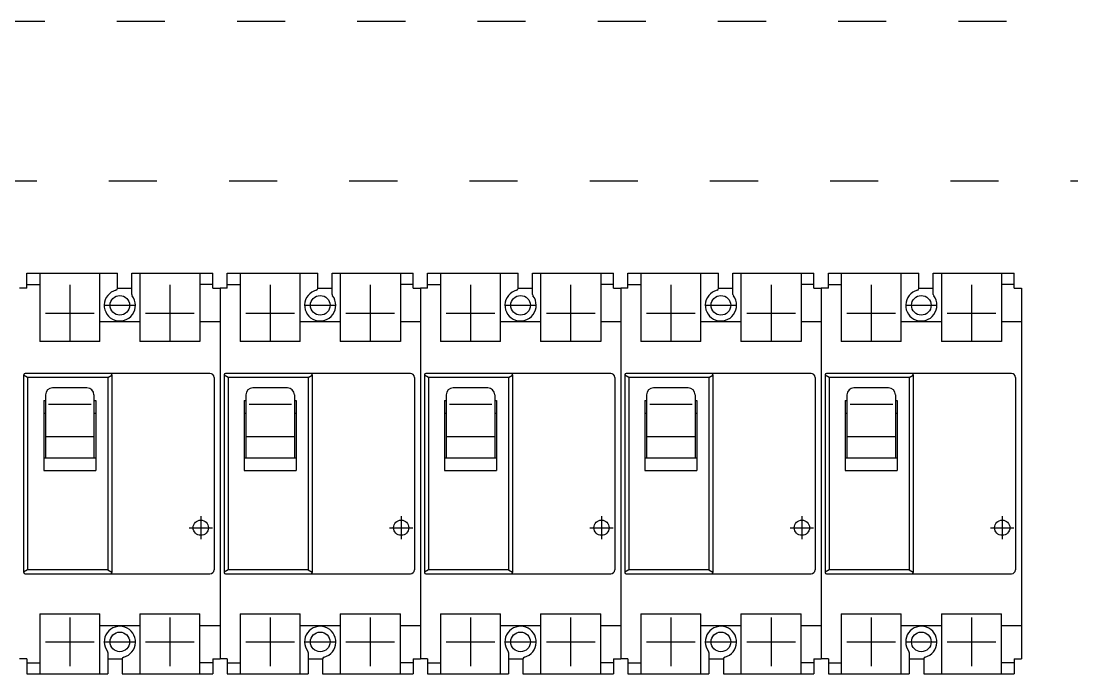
# Model space of a CAD drawing. Header units: millimetres. Extents: x 14879 to 38758, y -20740 to 1136.
# Drawn here: x 36118.2 to 36380.5, y -6673.8 to -6510.8 of the extents above; entities that cross this region are included whole.
import ezdxf

# ---------------------------------------------------------------- set-up
doc = ezdxf.new("R2010")
doc.units = ezdxf.units.MM
doc.linetypes.add('ACAD_ISO03W100', pattern=[30, 12, -18])
doc.linetypes.add('CENTER', pattern=[50.8, 31.75, -6.35, 6.35, -6.35])
doc.layers.add('F01_OUT', color=6, linetype='Continuous')
doc.layers.add('F03_CNT', color=1, linetype='CENTER')

msp = doc.modelspace()

# ---------------------------------------------------------------- linework, layer by layer
at = {"color": 1, "linetype": 'ACAD_ISO03W100'}
msp.add_lwpolyline([(35812.11, -6550.84), (35812.11, -6510.84), (36422.12, -6510.84), (36422.12, -6550.84)], close=True, dxfattribs=at)
at = {"layer": 'F01_OUT'}
for p, q in [((36119.66, -6577.53), (36119.66, -6573.78)), ((36119.66, -6573.78), (36142.26, -6573.78)), ((36122.86, -6573.78), (36122.86, -6590.78)), ((36137.86, -6590.78), (36137.86, -6573.78)), ((36142.26, -6577.52), (36142.26, -6573.78)), ((36145.86, -6579.12), (36145.86, -6573.78)), ((36145.86, -6573.78), (36166.06, -6573.78)), ((36147.86, -6573.78), (36147.86, -6590.78)), ((36162.86, -6573.78), (36162.86, -6590.78)), ((36166.06, -6577.53), (36166.06, -6573.78)), ((36169.66, -6577.53), (36169.66, -6573.78)), ((36169.66, -6573.78), (36192.26, -6573.78)), ((36172.86, -6573.78), (36172.86, -6590.78)), ((36187.86, -6590.78), (36187.86, -6573.78)), ((36192.26, -6577.52), (36192.26, -6573.78)), ((36195.86, -6579.12), (36195.86, -6573.78)), ((36195.86, -6573.78), (36216.06, -6573.78)), ((36197.86, -6573.78), (36197.86, -6590.78)), ((36212.86, -6573.78), (36212.86, -6590.78)), ((36216.06, -6577.53), (36216.06, -6573.78)), ((36219.66, -6577.53), (36219.66, -6573.78)), ((36219.66, -6573.78), (36242.26, -6573.78)), ((36222.86, -6573.78), (36222.86, -6590.78)), ((36237.86, -6590.78), (36237.86, -6573.78)), ((36242.26, -6577.52), (36242.26, -6573.78)), ((36245.86, -6579.12), (36245.86, -6573.78)), ((36245.86, -6573.78), (36266.06, -6573.78)), ((36247.86, -6573.78), (36247.86, -6590.78)), ((36262.86, -6573.78), (36262.86, -6590.78)), ((36266.06, -6577.53), (36266.06, -6573.78)), ((36269.66, -6577.53), (36269.66, -6573.78)), ((36269.66, -6573.78), (36292.26, -6573.78)), ((36272.86, -6573.78), (36272.86, -6590.78)), ((36287.86, -6590.78), (36287.86, -6573.78)), ((36292.26, -6577.52), (36292.26, -6573.78)), ((36295.86, -6579.12), (36295.86, -6573.78)), ((36295.86, -6573.78), (36316.06, -6573.78)), ((36297.86, -6573.78), (36297.86, -6590.78)), ((36312.86, -6573.78), (36312.86, -6590.78)), ((36316.06, -6577.53), (36316.06, -6573.78)), ((36319.66, -6577.53), (36319.66, -6573.78)), ((36319.66, -6573.78), (36342.26, -6573.78)), ((36322.86, -6573.78), (36322.86, -6590.78)), ((36337.86, -6590.78), (36337.86, -6573.78)), ((36342.26, -6577.52), (36342.26, -6573.78)), ((36345.86, -6579.12), (36345.86, -6573.78)), ((36345.86, -6573.78), (36366.06, -6573.78)), ((36347.86, -6573.78), (36347.86, -6590.78)), ((36362.86, -6573.78), (36362.86, -6590.78)), ((36366.06, -6577.53), (36366.06, -6573.78)), ((36119.66, -6576.58), (36122.86, -6576.58)), ((36166.06, -6576.58), (36162.86, -6576.58)), ((36169.66, -6576.58), (36172.86, -6576.58)), ((36216.06, -6576.58), (36212.86, -6576.58)), ((36219.66, -6576.58), (36222.86, -6576.58)), ((36266.06, -6576.58), (36262.86, -6576.58)), ((36269.66, -6576.58), (36272.86, -6576.58)), ((36316.06, -6576.58), (36312.86, -6576.58)), ((36319.66, -6576.58), (36322.86, -6576.58)), ((36366.06, -6576.58), (36362.86, -6576.58)), ((36119.66, -6577.53), (36117.86, -6577.53)), ((36142.26, -6577.53), (36145.86, -6577.53)), ((36166.06, -6577.53), (36167.86, -6577.53)), ((36167.86, -6577.53), (36167.86, -6670.03)), ((36169.66, -6577.53), (36167.86, -6577.53)), ((36167.86, -6577.53), (36167.86, -6670.03)), ((36192.26, -6577.53), (36195.86, -6577.53)), ((36216.06, -6577.53), (36217.86, -6577.53)), ((36217.86, -6577.53), (36217.86, -6670.03)), ((36219.66, -6577.53), (36217.86, -6577.53)), ((36217.86, -6577.53), (36217.86, -6670.03)), ((36242.26, -6577.53), (36245.86, -6577.53)), ((36266.06, -6577.53), (36267.86, -6577.53)), ((36267.86, -6577.53), (36267.86, -6670.03)), ((36269.66, -6577.53), (36267.86, -6577.53)), ((36267.86, -6577.53), (36267.86, -6670.03)), ((36292.26, -6577.53), (36295.86, -6577.53)), ((36316.06, -6577.53), (36317.86, -6577.53)), ((36317.86, -6577.53), (36317.86, -6670.03)), ((36319.66, -6577.53), (36317.86, -6577.53)), ((36317.86, -6577.53), (36317.86, -6670.03)), ((36342.26, -6577.53), (36345.86, -6577.53)), ((36366.06, -6577.53), (36367.86, -6577.53)), ((36367.86, -6577.53), (36367.86, -6670.03)), ((36367.86, -6577.53), (36367.86, -6670.03)), ((36147.86, -6585.88), (36137.86, -6585.88)), ((36167.86, -6585.88), (36162.86, -6585.88)), ((36197.86, -6585.88), (36187.86, -6585.88)), ((36217.86, -6585.88), (36212.86, -6585.88)), ((36247.86, -6585.88), (36237.86, -6585.88)), ((36267.86, -6585.88), (36262.86, -6585.88)), ((36297.86, -6585.88), (36287.86, -6585.88)), ((36317.86, -6585.88), (36312.86, -6585.88)), ((36347.86, -6585.88), (36337.86, -6585.88)), ((36367.86, -6585.88), (36362.86, -6585.88)), ((36137.86, -6590.78), (36122.86, -6590.78)), ((36162.86, -6590.78), (36147.86, -6590.78)), ((36187.86, -6590.78), (36172.86, -6590.78)), ((36212.86, -6590.78), (36197.86, -6590.78)), ((36237.86, -6590.78), (36222.86, -6590.78)), ((36262.86, -6590.78), (36247.86, -6590.78)), ((36287.86, -6590.78), (36272.86, -6590.78)), ((36312.86, -6590.78), (36297.86, -6590.78)), ((36337.86, -6590.78), (36322.86, -6590.78)), ((36362.86, -6590.78), (36347.86, -6590.78)), ((36118.86, -6599.14), (36118.86, -6648.43)), ((36119.86, -6599.78), (36118.86, -6599.2)), ((36165.36, -6598.78), (36119.22, -6598.78)), ((36139.86, -6599.78), (36119.86, -6599.78)), ((36119.86, -6599.78), (36119.86, -6647.78)), ((36139.86, -6599.78), (36140.86, -6599.2)), ((36139.86, -6599.78), (36139.86, -6647.78)), ((36140.86, -6599.14), (36140.86, -6648.43)), ((36166.36, -6599.78), (36166.36, -6647.78)), ((36168.86, -6599.14), (36168.86, -6648.43)), ((36169.86, -6599.78), (36168.86, -6599.2)), ((36215.36, -6598.78), (36169.22, -6598.78)), ((36189.86, -6599.78), (36169.86, -6599.78)), ((36169.86, -6599.78), (36169.86, -6647.78)), ((36189.86, -6599.78), (36190.86, -6599.2)), ((36189.86, -6599.78), (36189.86, -6647.78)), ((36190.86, -6599.14), (36190.86, -6648.43)), ((36216.36, -6599.78), (36216.36, -6647.78)), ((36218.86, -6599.14), (36218.86, -6648.43)), ((36219.86, -6599.78), (36218.86, -6599.2)), ((36265.36, -6598.78), (36219.22, -6598.78)), ((36239.86, -6599.78), (36219.86, -6599.78)), ((36219.86, -6599.78), (36219.86, -6647.78)), ((36239.86, -6599.78), (36240.86, -6599.2)), ((36239.86, -6599.78), (36239.86, -6647.78)), ((36240.86, -6599.14), (36240.86, -6648.43)), ((36266.36, -6599.78), (36266.36, -6647.78)), ((36268.86, -6599.14), (36268.86, -6648.43)), ((36269.86, -6599.78), (36268.86, -6599.2)), ((36315.36, -6598.78), (36269.22, -6598.78)), ((36289.86, -6599.78), (36269.86, -6599.78)), ((36269.86, -6599.78), (36269.86, -6647.78)), ((36289.86, -6599.78), (36290.86, -6599.2)), ((36289.86, -6599.78), (36289.86, -6647.78)), ((36290.86, -6599.14), (36290.86, -6648.43)), ((36316.36, -6599.78), (36316.36, -6647.78)), ((36318.86, -6599.14), (36318.86, -6648.43)), ((36319.86, -6599.78), (36318.86, -6599.2)), ((36365.36, -6598.78), (36319.22, -6598.78)), ((36339.86, -6599.78), (36319.86, -6599.78)), ((36319.86, -6599.78), (36319.86, -6647.78)), ((36339.86, -6599.78), (36340.86, -6599.2)), ((36339.86, -6599.78), (36339.86, -6647.78)), ((36340.86, -6599.14), (36340.86, -6648.43)), ((36366.36, -6599.78), (36366.36, -6647.78)), ((36134.66, -6602.4), (36126.06, -6602.4)), ((36184.66, -6602.4), (36176.06, -6602.4)), ((36234.66, -6602.4), (36226.06, -6602.4)), ((36284.66, -6602.4), (36276.06, -6602.4)), ((36334.66, -6602.4), (36326.06, -6602.4)), ((36123.86, -6605.53), (36123.86, -6623.03)), ((36123.86, -6605.53), (36124.31, -6605.53)), ((36124.31, -6604.15), (36124.31, -6619.88)), ((36136.41, -6604.15), (36136.41, -6619.88)), ((36136.41, -6605.53), (36136.86, -6605.53)), ((36136.86, -6605.53), (36136.86, -6623.03)), ((36173.86, -6605.53), (36173.86, -6623.03)), ((36173.86, -6605.53), (36174.31, -6605.53)), ((36174.31, -6604.15), (36174.31, -6619.88)), ((36186.41, -6604.15), (36186.41, -6619.88)), ((36186.41, -6605.53), (36186.86, -6605.53)), ((36186.86, -6605.53), (36186.86, -6623.03)), ((36223.86, -6605.53), (36223.86, -6623.03)), ((36223.86, -6605.53), (36224.31, -6605.53)), ((36224.31, -6604.15), (36224.31, -6619.88)), ((36236.41, -6604.15), (36236.41, -6619.88)), ((36236.41, -6605.53), (36236.86, -6605.53)), ((36236.86, -6605.53), (36236.86, -6623.03)), ((36273.86, -6605.53), (36273.86, -6623.03)), ((36273.86, -6605.53), (36274.31, -6605.53)), ((36274.31, -6604.15), (36274.31, -6619.88)), ((36286.41, -6604.15), (36286.41, -6619.88)), ((36286.41, -6605.53), (36286.86, -6605.53)), ((36286.86, -6605.53), (36286.86, -6623.03)), ((36323.86, -6605.53), (36323.86, -6623.03)), ((36323.86, -6605.53), (36324.31, -6605.53)), ((36324.31, -6604.15), (36324.31, -6619.88)), ((36336.41, -6604.15), (36336.41, -6619.88)), ((36336.41, -6605.53), (36336.86, -6605.53)), ((36336.86, -6605.53), (36336.86, -6623.03)), ((36123.86, -6608.68), (36124.31, -6608.68)), ((36135.72, -6606.5), (36125.1, -6606.5)), ((36136.41, -6608.68), (36136.86, -6608.68)), ((36173.86, -6608.68), (36174.31, -6608.68)), ((36185.72, -6606.5), (36175.1, -6606.5)), ((36186.41, -6608.68), (36186.86, -6608.68)), ((36223.86, -6608.68), (36224.31, -6608.68)), ((36235.72, -6606.5), (36225.1, -6606.5)), ((36236.41, -6608.68), (36236.86, -6608.68)), ((36273.86, -6608.68), (36274.31, -6608.68)), ((36285.72, -6606.5), (36275.1, -6606.5)), ((36286.41, -6608.68), (36286.86, -6608.68)), ((36323.86, -6608.68), (36324.31, -6608.68)), ((36335.72, -6606.5), (36325.1, -6606.5)), ((36336.41, -6608.68), (36336.86, -6608.68)), ((36124.31, -6614.5), (36136.41, -6614.5)), ((36174.31, -6614.5), (36186.41, -6614.5)), ((36224.31, -6614.5), (36236.41, -6614.5)), ((36274.31, -6614.5), (36286.41, -6614.5)), ((36324.31, -6614.5), (36336.41, -6614.5)), ((36123.86, -6619.88), (36136.86, -6619.88)), ((36173.86, -6619.88), (36186.86, -6619.88)), ((36223.86, -6619.88), (36236.86, -6619.88)), ((36273.86, -6619.88), (36286.86, -6619.88)), ((36323.86, -6619.88), (36336.86, -6619.88)), ((36123.86, -6623.03), (36136.86, -6623.03)), ((36173.86, -6623.03), (36186.86, -6623.03)), ((36223.86, -6623.03), (36236.86, -6623.03)), ((36273.86, -6623.03), (36286.86, -6623.03)), ((36323.86, -6623.03), (36336.86, -6623.03)), ((36119.86, -6647.78), (36118.86, -6648.36)), ((36139.86, -6647.78), (36119.86, -6647.78)), ((36139.86, -6647.78), (36140.86, -6648.36)), ((36169.86, -6647.78), (36168.86, -6648.36)), ((36189.86, -6647.78), (36169.86, -6647.78)), ((36189.86, -6647.78), (36190.86, -6648.36)), ((36219.86, -6647.78), (36218.86, -6648.36)), ((36239.86, -6647.78), (36219.86, -6647.78)), ((36239.86, -6647.78), (36240.86, -6648.36)), ((36269.86, -6647.78), (36268.86, -6648.36)), ((36289.86, -6647.78), (36269.86, -6647.78)), ((36289.86, -6647.78), (36290.86, -6648.36)), ((36319.86, -6647.78), (36318.86, -6648.36)), ((36339.86, -6647.78), (36319.86, -6647.78)), ((36339.86, -6647.78), (36340.86, -6648.36)), ((36119.22, -6648.78), (36165.36, -6648.78)), ((36169.22, -6648.78), (36215.36, -6648.78)), ((36219.22, -6648.78), (36265.36, -6648.78)), ((36269.22, -6648.78), (36315.36, -6648.78)), ((36319.22, -6648.78), (36365.36, -6648.78)), ((36122.86, -6658.78), (36122.86, -6673.78)), ((36122.86, -6658.78), (36137.86, -6658.78)), ((36137.86, -6673.78), (36137.86, -6658.78)), ((36147.86, -6658.78), (36147.86, -6673.78)), ((36147.86, -6658.78), (36162.86, -6658.78)), ((36162.86, -6673.78), (36162.86, -6658.78)), ((36172.86, -6658.78), (36172.86, -6673.78)), ((36172.86, -6658.78), (36187.86, -6658.78)), ((36187.86, -6673.78), (36187.86, -6658.78)), ((36197.86, -6658.78), (36197.86, -6673.78)), ((36197.86, -6658.78), (36212.86, -6658.78)), ((36212.86, -6673.78), (36212.86, -6658.78)), ((36222.86, -6658.78), (36222.86, -6673.78)), ((36222.86, -6658.78), (36237.86, -6658.78)), ((36237.86, -6673.78), (36237.86, -6658.78)), ((36247.86, -6658.78), (36247.86, -6673.78)), ((36247.86, -6658.78), (36262.86, -6658.78)), ((36262.86, -6673.78), (36262.86, -6658.78)), ((36272.86, -6658.78), (36272.86, -6673.78)), ((36272.86, -6658.78), (36287.86, -6658.78)), ((36287.86, -6673.78), (36287.86, -6658.78)), ((36297.86, -6658.78), (36297.86, -6673.78)), ((36297.86, -6658.78), (36312.86, -6658.78)), ((36312.86, -6673.78), (36312.86, -6658.78)), ((36322.86, -6658.78), (36322.86, -6673.78)), ((36322.86, -6658.78), (36337.86, -6658.78)), ((36337.86, -6673.78), (36337.86, -6658.78)), ((36347.86, -6658.78), (36347.86, -6673.78)), ((36347.86, -6658.78), (36362.86, -6658.78)), ((36362.86, -6673.78), (36362.86, -6658.78)), ((36147.86, -6661.78), (36137.86, -6661.78)), ((36167.86, -6661.78), (36162.86, -6661.78)), ((36197.86, -6661.78), (36187.86, -6661.78)), ((36217.86, -6661.78), (36212.86, -6661.78)), ((36247.86, -6661.78), (36237.86, -6661.78)), ((36267.86, -6661.78), (36262.86, -6661.78)), ((36297.86, -6661.78), (36287.86, -6661.78)), ((36317.86, -6661.78), (36312.86, -6661.78)), ((36347.86, -6661.78), (36337.86, -6661.78)), ((36367.86, -6661.78), (36362.86, -6661.78)), ((36138.96, -6665.78), (36138.96, -6665.79)), ((36188.96, -6665.78), (36188.96, -6665.79)), ((36238.96, -6665.78), (36238.96, -6665.79)), ((36288.96, -6665.78), (36288.96, -6665.79)), ((36338.96, -6665.78), (36338.96, -6665.79)), ((36139.86, -6668.45), (36139.86, -6673.78)), ((36189.86, -6668.45), (36189.86, -6673.78)), ((36239.86, -6668.45), (36239.86, -6673.78)), ((36289.86, -6668.45), (36289.86, -6673.78)), ((36339.86, -6668.45), (36339.86, -6673.78)), ((36119.66, -6670.03), (36117.86, -6670.03)), ((36119.66, -6670.03), (36119.66, -6673.78)), ((36119.66, -6670.98), (36122.86, -6670.98)), ((36139.86, -6670.03), (36143.46, -6670.03)), ((36143.46, -6670.04), (36143.46, -6673.78)), ((36166.06, -6670.98), (36162.86, -6670.98)), ((36166.06, -6670.03), (36167.86, -6670.03)), ((36166.06, -6670.03), (36166.06, -6673.78)), ((36169.66, -6670.03), (36167.86, -6670.03)), ((36169.66, -6670.03), (36169.66, -6673.78)), ((36169.66, -6670.98), (36172.86, -6670.98)), ((36189.86, -6670.03), (36193.46, -6670.03)), ((36193.46, -6670.04), (36193.46, -6673.78)), ((36216.06, -6670.98), (36212.86, -6670.98)), ((36216.06, -6670.03), (36217.86, -6670.03)), ((36216.06, -6670.03), (36216.06, -6673.78)), ((36219.66, -6670.03), (36217.86, -6670.03)), ((36219.66, -6670.03), (36219.66, -6673.78)), ((36219.66, -6670.98), (36222.86, -6670.98)), ((36239.86, -6670.03), (36243.46, -6670.03)), ((36243.46, -6670.04), (36243.46, -6673.78)), ((36266.06, -6670.98), (36262.86, -6670.98)), ((36266.06, -6670.03), (36267.86, -6670.03)), ((36266.06, -6670.03), (36266.06, -6673.78)), ((36269.66, -6670.03), (36267.86, -6670.03)), ((36269.66, -6670.03), (36269.66, -6673.78)), ((36269.66, -6670.98), (36272.86, -6670.98)), ((36289.86, -6670.03), (36293.46, -6670.03)), ((36293.46, -6670.04), (36293.46, -6673.78)), ((36316.06, -6670.98), (36312.86, -6670.98)), ((36316.06, -6670.03), (36317.86, -6670.03)), ((36316.06, -6670.03), (36316.06, -6673.78)), ((36319.66, -6670.03), (36317.86, -6670.03)), ((36319.66, -6670.03), (36319.66, -6673.78)), ((36319.66, -6670.98), (36322.86, -6670.98)), ((36339.86, -6670.03), (36343.46, -6670.03)), ((36343.46, -6670.04), (36343.46, -6673.78)), ((36366.06, -6670.98), (36362.86, -6670.98)), ((36366.06, -6670.03), (36367.86, -6670.03)), ((36366.06, -6670.03), (36366.06, -6673.78)), ((36119.66, -6673.78), (36139.86, -6673.78)), ((36143.46, -6673.78), (36166.06, -6673.78)), ((36169.66, -6673.78), (36189.86, -6673.78)), ((36193.46, -6673.78), (36216.06, -6673.78)), ((36219.66, -6673.78), (36239.86, -6673.78)), ((36243.46, -6673.78), (36266.06, -6673.78)), ((36269.66, -6673.78), (36289.86, -6673.78)), ((36293.46, -6673.78), (36316.06, -6673.78)), ((36319.66, -6673.78), (36339.86, -6673.78)), ((36343.46, -6673.78), (36366.06, -6673.78))]:
    msp.add_line(p, q, dxfattribs=at)
for centre, radius in [((36142.86, -6581.78), 2.45), ((36192.86, -6581.78), 2.45), ((36242.86, -6581.78), 2.45), ((36292.86, -6581.78), 2.45), ((36342.86, -6581.78), 2.45), ((36163.06, -6637.28), 1.9), ((36213.06, -6637.28), 1.9), ((36263.06, -6637.28), 1.9), ((36313.06, -6637.28), 1.9), ((36363.06, -6637.28), 1.9), ((36142.86, -6665.78), 2.45), ((36192.86, -6665.78), 2.45), ((36242.86, -6665.78), 2.45), ((36292.86, -6665.78), 2.45), ((36342.86, -6665.78), 2.45)]:
    msp.add_circle(centre, radius, dxfattribs=at)
for centre, radius, start, end in [((36142.86, -6581.78), 3.9, 104.4783, 37.3031), ((36141.76, -6577.52), 0.5, 284.4783, 0), ((36146.36, -6579.12), 0.5, 180, 217.3031), ((36192.86, -6581.78), 3.9, 104.4783, 37.3031), ((36191.76, -6577.52), 0.5, 284.4783, 0), ((36196.36, -6579.12), 0.5, 180, 217.3031), ((36242.86, -6581.78), 3.9, 104.4783, 37.3031), ((36241.76, -6577.52), 0.5, 284.4783, 0), ((36246.36, -6579.12), 0.5, 180, 217.3031), ((36292.86, -6581.78), 3.9, 104.4783, 37.3031), ((36291.76, -6577.52), 0.5, 284.4783, 0), ((36296.36, -6579.12), 0.5, 180, 217.3031), ((36342.86, -6581.78), 3.9, 104.4783, 37.3031), ((36341.76, -6577.52), 0.5, 284.4783, 0), ((36346.36, -6579.12), 0.5, 180, 217.3031), ((36119.22, -6599.14), 0.354, 90, 180), ((36140.51, -6599.14), 0.354, 0, 90), ((36165.36, -6599.78), 1, 0, 90), ((36169.22, -6599.14), 0.354, 90, 180), ((36190.51, -6599.14), 0.354, 0, 90), ((36215.36, -6599.78), 1, 0, 90), ((36219.22, -6599.14), 0.354, 90, 180), ((36240.51, -6599.14), 0.354, 0, 90), ((36265.36, -6599.78), 1, 0, 90), ((36269.22, -6599.14), 0.354, 90, 180), ((36290.51, -6599.14), 0.354, 0, 90), ((36315.36, -6599.78), 1, 0, 90), ((36319.22, -6599.14), 0.354, 90, 180), ((36340.51, -6599.14), 0.354, 0, 90), ((36365.36, -6599.78), 1, 0, 90), ((36126.06, -6604.15), 1.75, 90, 180), ((36134.66, -6604.15), 1.75, 0, 90), ((36176.06, -6604.15), 1.75, 90, 180), ((36184.66, -6604.15), 1.75, 0, 90), ((36226.06, -6604.15), 1.75, 90, 180), ((36234.66, -6604.15), 1.75, 0, 90), ((36276.06, -6604.15), 1.75, 90, 180), ((36284.66, -6604.15), 1.75, 0, 90), ((36326.06, -6604.15), 1.75, 90, 180), ((36334.66, -6604.15), 1.75, 0, 90), ((36165.36, -6647.78), 1, 270, 360), ((36215.36, -6647.78), 1, 270, 360), ((36265.36, -6647.78), 1, 270, 360), ((36315.36, -6647.78), 1, 270, 360), ((36365.36, -6647.78), 1, 270, 360), ((36119.22, -6648.43), 0.354, 180, 270), ((36140.51, -6648.43), 0.354, 270, 0), ((36169.22, -6648.43), 0.354, 180, 270), ((36190.51, -6648.43), 0.354, 270, 0), ((36219.22, -6648.43), 0.354, 180, 270), ((36240.51, -6648.43), 0.354, 270, 0), ((36269.22, -6648.43), 0.354, 180, 270), ((36290.51, -6648.43), 0.354, 270, 0), ((36319.22, -6648.43), 0.354, 180, 270), ((36340.51, -6648.43), 0.354, 270, 0), ((36142.86, -6665.78), 3.9, 284.4767, 217.3005), ((36192.86, -6665.78), 3.9, 284.4767, 217.3005), ((36242.86, -6665.78), 3.9, 284.4767, 217.3005), ((36292.86, -6665.78), 3.9, 284.4767, 217.3005), ((36342.86, -6665.78), 3.9, 284.4767, 217.3005), ((36139.36, -6668.45), 0.5, 0, 37.3005), ((36189.36, -6668.45), 0.5, 0, 37.3005), ((36239.36, -6668.45), 0.5, 0, 37.3005), ((36289.36, -6668.45), 0.5, 0, 37.3005), ((36339.36, -6668.45), 0.5, 0, 37.3005), ((36143.96, -6670.04), 0.5, 104.4767, 180), ((36193.96, -6670.04), 0.5, 104.4767, 180), ((36243.96, -6670.04), 0.5, 104.4767, 180), ((36293.96, -6670.04), 0.5, 104.4767, 180), ((36343.96, -6670.04), 0.5, 104.4767, 180)]:
    msp.add_arc(centre, radius, start, end, dxfattribs=at)
at = {"layer": 'F03_CNT'}
for p, q in [((36130.36, -6576.65), (36130.36, -6590.91)), ((36155.36, -6576.65), (36155.36, -6590.91)), ((36180.36, -6576.65), (36180.36, -6590.91)), ((36205.36, -6576.65), (36205.36, -6590.91)), ((36230.36, -6576.65), (36230.36, -6590.91)), ((36255.36, -6576.65), (36255.36, -6590.91)), ((36280.36, -6576.65), (36280.36, -6590.91)), ((36305.36, -6576.65), (36305.36, -6590.91)), ((36330.36, -6576.65), (36330.36, -6590.91)), ((36355.36, -6576.65), (36355.36, -6590.91)), ((36138.96, -6581.78), (36146.76, -6581.78)), ((36188.96, -6581.78), (36196.76, -6581.78)), ((36238.96, -6581.78), (36246.76, -6581.78)), ((36288.96, -6581.78), (36296.76, -6581.78)), ((36338.96, -6581.78), (36346.76, -6581.78)), ((36124.29, -6583.78), (36136.44, -6583.78)), ((36149.29, -6583.78), (36161.44, -6583.78)), ((36174.29, -6583.78), (36186.44, -6583.78)), ((36199.29, -6583.78), (36211.44, -6583.78)), ((36224.29, -6583.78), (36236.44, -6583.78)), ((36249.29, -6583.78), (36261.44, -6583.78)), ((36274.29, -6583.78), (36286.44, -6583.78)), ((36299.29, -6583.78), (36311.44, -6583.78)), ((36324.29, -6583.78), (36336.44, -6583.78)), ((36349.29, -6583.78), (36361.44, -6583.78)), ((36163.06, -6634.38), (36163.06, -6640.18)), ((36213.06, -6634.38), (36213.06, -6640.18)), ((36263.06, -6634.38), (36263.06, -6640.18)), ((36313.06, -6634.38), (36313.06, -6640.18)), ((36363.06, -6634.38), (36363.06, -6640.18)), ((36160.16, -6637.28), (36165.96, -6637.28)), ((36210.16, -6637.28), (36215.96, -6637.28)), ((36260.16, -6637.28), (36265.96, -6637.28)), ((36310.16, -6637.28), (36315.96, -6637.28)), ((36360.16, -6637.28), (36365.96, -6637.28)), ((36130.36, -6659.71), (36130.36, -6671.86)), ((36155.36, -6659.71), (36155.36, -6671.86)), ((36180.36, -6659.71), (36180.36, -6671.86)), ((36205.36, -6659.71), (36205.36, -6671.86)), ((36230.36, -6659.71), (36230.36, -6671.86)), ((36255.36, -6659.71), (36255.36, -6671.86)), ((36280.36, -6659.71), (36280.36, -6671.86)), ((36305.36, -6659.71), (36305.36, -6671.86)), ((36330.36, -6659.71), (36330.36, -6671.86)), ((36355.36, -6659.71), (36355.36, -6671.86)), ((36124.29, -6665.78), (36136.44, -6665.78)), ((36138.96, -6665.78), (36146.76, -6665.78)), ((36149.29, -6665.78), (36161.44, -6665.78)), ((36174.29, -6665.78), (36186.44, -6665.78)), ((36188.96, -6665.78), (36196.76, -6665.78)), ((36199.29, -6665.78), (36211.44, -6665.78)), ((36224.29, -6665.78), (36236.44, -6665.78)), ((36238.96, -6665.78), (36246.76, -6665.78)), ((36249.29, -6665.78), (36261.44, -6665.78)), ((36274.29, -6665.78), (36286.44, -6665.78)), ((36288.96, -6665.78), (36296.76, -6665.78)), ((36299.29, -6665.78), (36311.44, -6665.78)), ((36324.29, -6665.78), (36336.44, -6665.78)), ((36338.96, -6665.78), (36346.76, -6665.78)), ((36349.29, -6665.78), (36361.44, -6665.78))]:
    msp.add_line(p, q, dxfattribs=at)

doc.saveas('drawing.dxf')
